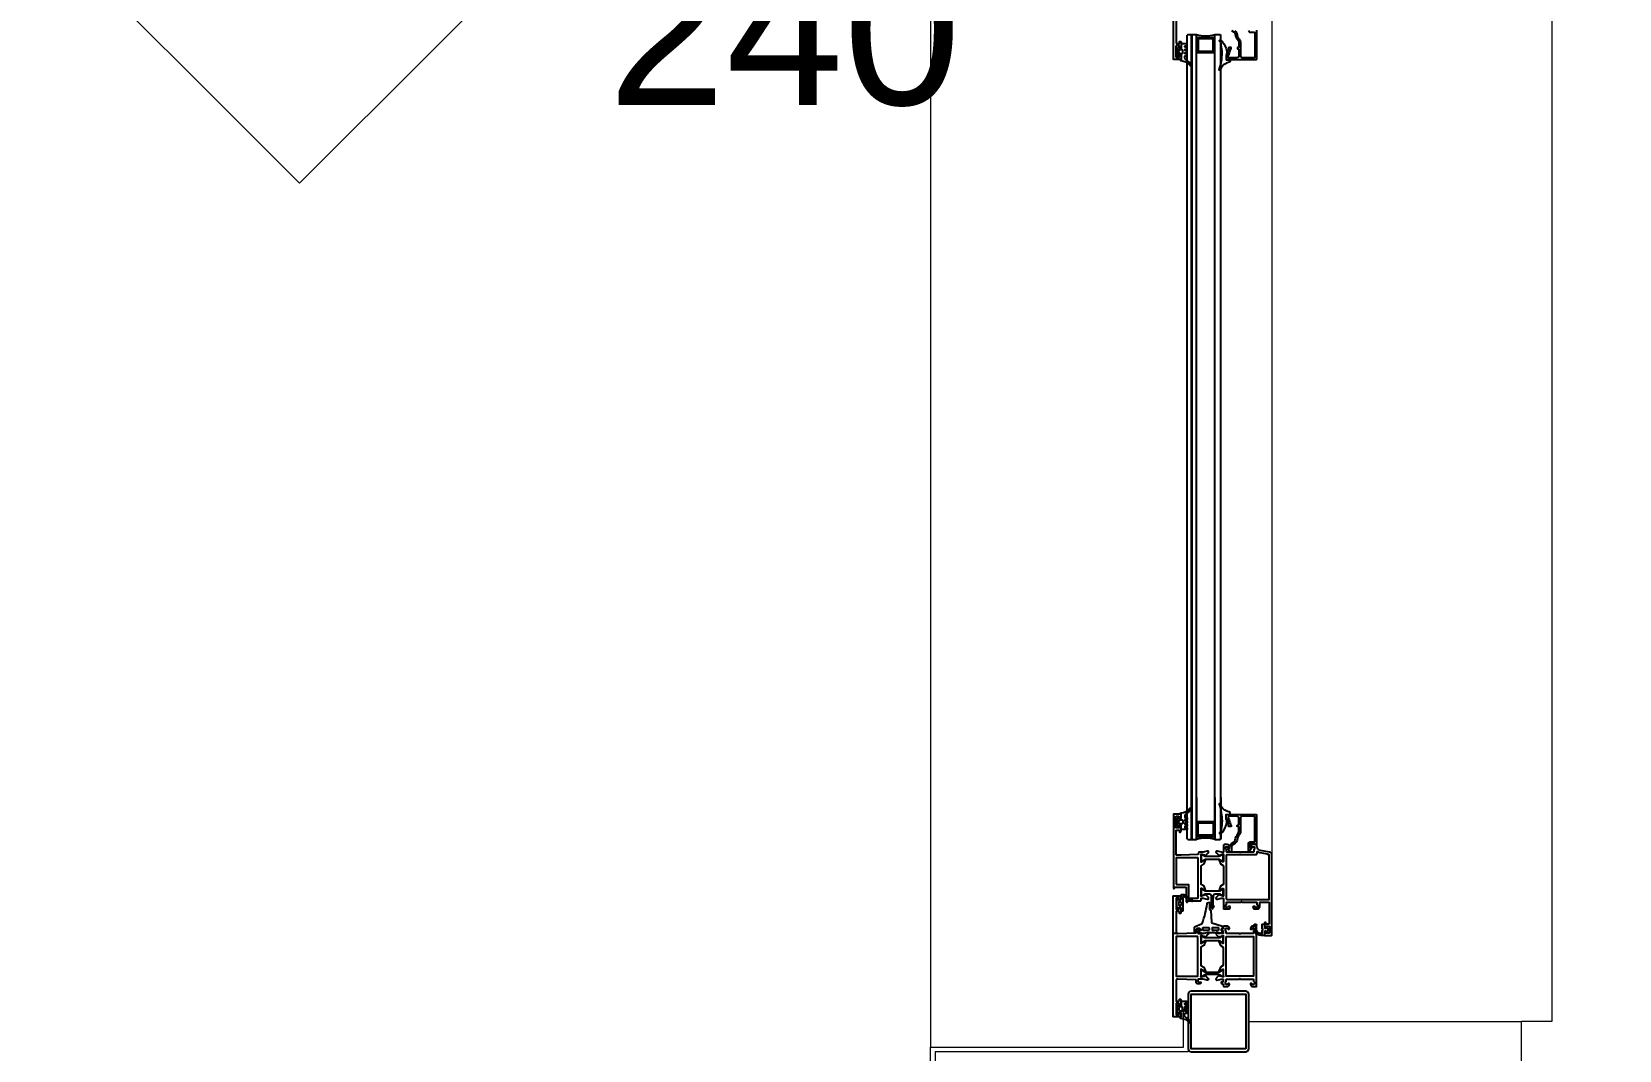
# Model space of a CAD drawing. Extents: x -2365 to 41970, y -230 to 8114.
# Drawn here: x 16724.5 to 16829.3, y 3255.1 to 3322.3 of the extents above; entities that cross this region are included whole.
import ezdxf
from ezdxf.enums import TextEntityAlignment as Align

# ---------------------------------------------------------------- set-up
doc = ezdxf.new("R2010")
doc.units = 0
doc.header["$LTSCALE"] = 25
doc.linetypes.add('HIDDEN', pattern=[0.375, 0.25, -0.125])
doc.layers.get('0').update_dxf_attribs({"color": 9, "lineweight": 9})
for name, color, linetype, lineweight in [('06D', 9, 'Continuous', 9), ('10', 9, 'Continuous', 9), ('10A', 9, 'Continuous', 9), ('14', 9, 'Continuous', 9), ('15', 9, 'Continuous', 9), ('22', 8, 'Continuous', 9)]:
    doc.layers.add(name, color=color, linetype=linetype, lineweight=lineweight)
doc.styles.add('Arial', font='arial.ttf', dxfattribs={"height": 2.5})

# ---------------------------------------------------------------- blocks, each defined once
blk = doc.blocks.new('ciftkanatdograma_pr2')
at = {"layer": '06D'}
for points in [[(-0.3, 17), (-149.7, 17)], [(-7.71, -5.53), (-141.94, -5.53)], [(-2, -22), (-2, -24), (-148, -24), (-148, -22)]]:
    blk.add_lwpolyline(points, dxfattribs=at)
at = {"layer": '06D', "lineweight": 25, "ltscale": 0.5}
blk.add_lwpolyline([(-84.58, 0.47, -0.220745), (-84.89, -0.12, 0.651907), (-84.83, -0.19, 0.176952), (-84.54, 0.13, -0.281357), (-84.4, 0.21), (-84.32, 0.21), (-84.31, 0.21), (-84.3, 0.21), (-84.29, 0.21), (-84.28, 0.21), (-84.28, 0.21), (-84.27, 0.2), (-84.26, 0.19), (-84.26, 0.19), (-84.26, 0.18), (-84.26, 0.16), (-84.26, 0.09), (-84.26, 0.09), (-84.25, 0.08), (-84.25, 0.08), (-84.25, 0.08), (-84.25, 0.08), (-84.25, 0.07), (-84.24, 0.07), (-84.24, 0.07), (-84.24, 0.07), (-84.16, 0.07), (-84.15, 0.07), (-84.15, 0.07), (-84.15, 0.07), (-84.14, 0.07), (-84.14, 0.08), (-84.14, 0.08), (-84.14, 0.08), (-84.14, 0.08), (-84.14, 0.09), (-84.14, 0.16), (-84.14, 0.17), (-84.13, 0.18), (-84.13, 0.19), (-84.13, 0.19), (-84.12, 0.2), (-84.11, 0.21), (-84.11, 0.21), (-84.1, 0.21), (-84.09, 0.21), (-84.08, 0.21), (-84.07, 0.21), (-84.06, 0.21), (-84.06, 0.21), (-84.05, 0.2), (-84.04, 0.19), (-84.04, 0.19), (-84.04, 0.18), (-84.04, 0.16), (-84.04, 0.09), (-84.04, 0.09), (-84.03, 0.08), (-84.03, 0.08), (-84.03, 0.08), (-84.03, 0.08), (-84.03, 0.07), (-84.02, 0.07), (-84.02, 0.07), (-84.02, 0.07), (-83.94, 0.07), (-83.93, 0.07), (-83.93, 0.07), (-83.93, 0.07), (-83.92, 0.07), (-83.92, 0.08), (-83.92, 0.08), (-83.92, 0.08), (-83.92, 0.08), (-83.92, 0.09), (-83.92, 0.16), (-83.92, 0.17), (-83.91, 0.18), (-83.91, 0.19), (-83.91, 0.19), (-83.9, 0.2), (-83.89, 0.21), (-83.89, 0.21), (-83.88, 0.21), (-83.87, 0.21), (-83.86, 0.21), (-83.85, 0.21), (-83.84, 0.21), (-83.84, 0.21), (-83.83, 0.2), (-83.82, 0.19), (-83.82, 0.19), (-83.82, 0.18), (-83.82, 0.16), (-83.82, 0.09), (-83.82, 0.09), (-83.81, 0.08), (-83.81, 0.08), (-83.81, 0.08), (-83.81, 0.08), (-83.81, 0.07), (-83.8, 0.07), (-83.8, 0.07), (-83.8, 0.07), (-83.72, 0.07), (-83.71, 0.07), (-83.71, 0.07), (-83.71, 0.07), (-83.7, 0.07), (-83.7, 0.08), (-83.7, 0.08), (-83.7, 0.08), (-83.7, 0.08), (-83.7, 0.09), (-83.7, 0.16), (-83.7, 0.17), (-83.69, 0.18), (-83.69, 0.19), (-83.69, 0.19), (-83.68, 0.2), (-83.67, 0.21), (-83.67, 0.21), (-83.66, 0.21), (-83.65, 0.21), (-83.64, 0.21), (-83.63, 0.21), (-83.62, 0.21), (-83.62, 0.21), (-83.61, 0.2), (-83.6, 0.19), (-83.6, 0.19), (-83.6, 0.18), (-83.6, 0.16), (-83.6, 0.09), (-83.6, 0.09), (-83.59, 0.08), (-83.59, 0.08), (-83.59, 0.08), (-83.59, 0.08), (-83.59, 0.07), (-83.58, 0.07), (-83.58, 0.07), (-83.58, 0.07), (-83.5, 0.07), (-83.49, 0.07), (-83.49, 0.07), (-83.49, 0.07), (-83.48, 0.07), (-83.48, 0.08), (-83.48, 0.08), (-83.48, 0.08), (-83.48, 0.08), (-83.48, 0.09), (-83.48, 0.43, 0.414214), (-83.51, 0.46), (-83.74, 0.46, -0.414214), (-83.77, 0.49), (-83.77, 0.55, -0.291535), (-83.76, 0.57), (-83.71, 0.59, 0.613042), (-83.7, 0.65), (-83.82, 0.72, 0.127095), (-83.89, 0.73), (-84.09, 0.73, 0.127095), (-84.15, 0.72), (-84.26, 0.66, 0.585233), (-84.26, 0.59), (-84.21, 0.56, -0.167811), (-84.21, 0.55), (-84.21, 0.49, -0.414214), (-84.24, 0.46), (-84.53, 0.46), (-84.53, 0.52, 0.394677), (-84.58, 0.47)], format="xyb", dxfattribs=at)
blk.add_lwpolyline([(-84.52, -2.53), (-84.52, -2.75, -0.414214), (-84.55, -2.78), (-84.59, -2.78, -0.356389), (-84.69, -2.7, 0.262181), (-85.2, -2.11, -0.316752), (-85.22, -2.08, -0.499585), (-85.18, -2.05, 0.048291), (-84.63, -2.2, 0.086497), (-83.53, -2.19, 0.16681), (-83.3, -2.08, -0.169383), (-83.28, -2.07), (-83.27, -2.06, -0.513067), (-83.22, -2.13, -0.159858), (-83.79, -2.51, -0.178819), (-84.16, -2.53), (-84.18, -2.52, 0.13005), (-84.23, -2.5), (-84.49, -2.5, 0.414214)], format="xyb", close=True, dxfattribs=at)
at = {"layer": '10', "lineweight": 25, "ltscale": 0.5}
for p, q in [((-142.2, 0.68), (-142.2, 0.98)), ((-133.22, -0.56), (-136, -0.56)), ((-134.8, -0.56), (-134.8, -1.76)), ((-84.05, -0.56), (-84.05, -1.76)), ((-83.05, -0.56), (-83.05, -1.76)), ((-133.22, -1.76), (-136, -1.76)), ((-133.22, -2.16), (-135.95, -2.16)), ((-133.22, -2.16), (-135.49, -2.16))]:
    blk.add_line(p, q, dxfattribs=at)
for points in [[(-150, -3.8, 0.414214), (-149.8, -4), (-146.2, -4, 0.414214), (-146, -3.8), (-146, -0.2, 0.414214), (-146.2, 0), (-149.8, 0, 0.414214), (-150, -0.2)], [(-140.88, 0.78), (-140.88, 0.79), (-141.15, 0.79), (-141.15, 0.78), (-141.3, 0.78), (-141.3, 0.79), (-141.63, 0.79), (-141.63, 0.78), (-141.78, 0.78), (-141.78, 0.79), (-142.1, 0.79, 0.425337), (-142.2, 0.68), (-142.15, -0.51, 0.403083), (-142.12, -0.53), (-142, -0.53, -0.414214), (-141.88, -0.65), (-141.88, -0.74, -0.414214), (-141.98, -0.84), (-141.99, -0.84, -0.414214), (-142, -0.83), (-142, -0.68, 0.414214), (-142.03, -0.65), (-142.17, -0.65, 0.414214), (-142.2, -0.68), (-142.2, -0.99), (-142.13, -1.25, -0.700084), (-142.24, -1.33), (-142.26, -1.31), (-142.43, -1.14, -0.607471), (-142.41, -1.08, 0.283637), (-142.39, -1.06), (-142.34, -0.88, 1.229391), (-142.39, -0.84), (-142.86, -0.84), (-142.7, -1.11, -0.859449), (-142.73, -1.14), (-142.98, -1.04), (-143.1, -0.84), (-144.3, -0.84), (-144.42, -1.04), (-144.67, -1.14, -0.859449), (-144.7, -1.11), (-144.54, -0.84), (-145.01, -0.84, 1.229391), (-145.06, -0.88), (-145.01, -1.06, 0.283637), (-144.99, -1.08, -0.607471), (-144.97, -1.14), (-145.14, -1.31), (-145.16, -1.33, -0.700084), (-145.27, -1.25), (-145.2, -0.99), (-145.2, -0.68, 0.414214), (-145.23, -0.65), (-145.37, -0.65, 0.414214), (-145.4, -0.68), (-145.4, -0.83, -0.414214), (-145.41, -0.84), (-145.42, -0.84, -0.414214), (-145.52, -0.74), (-145.52, -0.65, -0.414214), (-145.4, -0.53), (-145.28, -0.53, 0.403083), (-145.25, -0.51), (-145.2, 0.68, 0.425337), (-145.3, 0.79), (-145.62, 0.79), (-145.62, 0.78), (-145.77, 0.78), (-145.77, 0.79), (-146.1, 0.79), (-146.1, 0.78), (-146.25, 0.78), (-146.25, 0.79), (-146.52, 0.79), (-146.52, 0.78), (-146.65, 0.78), (-146.65, 0.61, 0.414214), (-146.62, 0.58), (-146.52, 0.58), (-146.52, 0.53, -0.414214), (-146.57, 0.48), (-146.88, 0.48, -0.414214), (-146.95, 0.55), (-146.95, 0.57, -0.414214), (-146.94, 0.58), (-146.84, 0.58, 0.414214), (-146.79, 0.63), (-146.79, 0.75, 0.414214), (-146.84, 0.8), (-147.51, 0.8, 0.414214), (-147.56, 0.75), (-147.56, 0.63, 0.414214), (-147.51, 0.58), (-147.41, 0.58, -0.414214), (-147.4, 0.57), (-147.4, 0.55, -0.414214), (-147.47, 0.48), (-147.69, 0.48, -0.414214), (-147.7, 0.49), (-147.7, 0.97, -0.414214), (-147.69, 0.98), (-139.71, 0.98, -0.414214), (-139.7, 0.97), (-139.7, 0.49, -0.414214), (-139.71, 0.48), (-139.93, 0.48, -0.414214), (-140, 0.55), (-140, 0.57, -0.414214), (-139.99, 0.58), (-139.89, 0.58, 0.414214), (-139.84, 0.63), (-139.84, 0.75, 0.414214), (-139.89, 0.8), (-140.56, 0.8, 0.414214), (-140.61, 0.75), (-140.61, 0.63, 0.414214), (-140.56, 0.58), (-140.46, 0.58, -0.414214), (-140.45, 0.57), (-140.45, 0.55, -0.414214), (-140.52, 0.48), (-140.83, 0.48, -0.414214), (-140.88, 0.53), (-140.88, 0.58), (-140.78, 0.58, 0.414214), (-140.75, 0.61), (-140.75, 0.78)], [(-147.28, 0.61, 0.359904), (-147.3, 0.58), (-147.3, 0.4, 0.414214), (-147.27, 0.37), (-147.07, 0.37, 0.414214), (-147.04, 0.4), (-147.04, 0.58, 0.359904), (-147.07, 0.61, 0.094739)], [(-140.51, 0.47, 0.414214), (-140.48, 0.5), (-140.48, 0.58, 0.186103), (-140.48, 0.59), (-140.52, 0.64, -0.501687), (-140.51, 0.7), (-140.42, 0.74, -0.118551), (-140.34, 0.76), (-140.11, 0.76, -0.118551), (-140.04, 0.74), (-139.95, 0.7, -0.501687), (-139.94, 0.64), (-139.98, 0.59, 0.186103), (-139.98, 0.58), (-139.98, 0.5, 0.414214), (-139.94, 0.47), (-139.66, 0.47, -0.414214), (-139.62, 0.43), (-139.62, 0.28, -0.176484), (-139.64, 0.25), (-140.01, -0.28, -0.940455), (-140.07, -0.23), (-139.76, 0.27, 0.992608), (-139.86, 0.34), (-140.69, 0.34, -0.414214), (-140.73, 0.38), (-140.73, 0.43, -0.414214), (-140.69, 0.47)], [(-140.32, 0.47, -0.414214), (-140.34, 0.5), (-140.34, 0.6, -0.414214), (-140.32, 0.62), (-140.14, 0.62, -0.414214), (-140.11, 0.6), (-140.11, 0.5, -0.414214), (-140.14, 0.47)], [(-138.97, -0.03), (-139.81, -0.03, 0.414214), (-139.86, -0.08), (-139.86, -0.62, 0.414214), (-139.81, -0.67), (-137.25, -0.67, 0.414214), (-137.2, -0.62), (-137.2, 0.79), (-138.91, 0.79, 0.414214), (-138.96, 0.74), (-138.96, -0.02, -0.414214)], [(-134.73, 0.6, -0.359904), (-134.7, 0.57), (-134.7, 0.39, -0.414214), (-134.73, 0.36), (-134.93, 0.36, -0.414214), (-134.96, 0.39), (-134.96, 0.57, -0.359904), (-134.94, 0.6, -0.094739)], [(-84.09, 0.6, 0.359904), (-84.12, 0.57), (-84.12, 0.39, 0.414214), (-84.09, 0.36), (-83.89, 0.36, 0.414214), (-83.86, 0.39), (-83.86, 0.57, 0.359904), (-83.88, 0.6, 0.094739)], [(-144.74, -2.01, 0.131652), (-144.72, -2.06), (-144.61, -2.24, -0.131652), (-144.61, -2.26), (-144.61, -2.28, -0.414214), (-144.64, -2.31), (-145, -2.31, -0.414214), (-145.03, -2.28), (-145.03, -2.26, -0.131652), (-145.03, -2.24), (-144.92, -2.06, 0.131652), (-144.91, -2.01), (-144.91, -1.16, 0.131652), (-144.92, -1.11), (-145.03, -0.92, -0.131652), (-145.03, -0.91), (-145.03, -0.88, -0.414214), (-145, -0.85), (-144.64, -0.85, -0.414214), (-144.61, -0.88), (-144.61, -0.91, -0.131652), (-144.61, -0.92), (-144.72, -1.11, 0.131652), (-144.74, -1.16)], [(-142.66, -2.01, -0.131652), (-142.68, -2.06), (-142.79, -2.24, 0.131652), (-142.79, -2.26), (-142.79, -2.28, 0.414214), (-142.76, -2.31), (-142.4, -2.31, 0.414214), (-142.37, -2.28), (-142.37, -2.26, 0.131652), (-142.37, -2.24), (-142.48, -2.06, -0.131652), (-142.49, -2.01), (-142.49, -1.16, -0.131652), (-142.48, -1.11), (-142.37, -0.92, 0.131652), (-142.37, -0.91), (-142.37, -0.88, 0.414214), (-142.4, -0.85), (-142.76, -0.85, 0.414214), (-142.79, -0.88), (-142.79, -0.91, 0.131652), (-142.79, -0.92), (-142.68, -1.11, -0.131652), (-142.66, -1.16)], [(-141.8, -1.35, -0.414214), (-141.83, -1.38), (-141.96, -1.38, -0.414214), (-141.99, -1.35), (-141.99, -1.01, -0.414214), (-141.96, -0.98), (-141.83, -0.98, -0.414214), (-141.8, -1.01)], [(-139.67, -1.68, -0.403142), (-139.57, -1.78), (-139.57, -2.02, -0.131652), (-139.58, -2.07), (-139.69, -2.25, 0.131652), (-139.69, -2.27), (-139.69, -2.29, 0.414214), (-139.66, -2.32), (-139.3, -2.32, 0.414214), (-139.27, -2.29), (-139.27, -2.27, 0.131652), (-139.28, -2.25), (-139.39, -2.07, -0.131652), (-139.4, -2.02), (-139.4, -1.17, -0.131652), (-139.39, -1.12), (-139.28, -0.93, 0.131652), (-139.27, -0.92), (-139.27, -0.89, 0.414214), (-139.3, -0.86), (-139.66, -0.86, 0.414214), (-139.69, -0.89), (-139.69, -0.92, 0.131652), (-139.69, -0.93), (-139.58, -1.12, -0.131652), (-139.57, -1.17), (-139.57, -1.41, -0.403142), (-139.67, -1.51), (-140.52, -1.54, 0.962756), (-140.52, -1.64)], [(-137.28, -2.01, -0.131652), (-137.3, -2.06), (-137.4, -2.24, 0.131652), (-137.41, -2.26), (-137.41, -2.28, 0.414214), (-137.38, -2.31), (-137.02, -2.31, 0.414214), (-136.99, -2.28), (-136.99, -2.26, 0.131652), (-136.99, -2.24), (-137.1, -2.06, -0.131652), (-137.11, -2.01), (-137.11, -1.16, -0.131652), (-137.1, -1.11), (-136.99, -0.93, 0.131652), (-136.99, -0.91), (-136.99, -0.88, 0.414214), (-137.02, -0.85), (-137.38, -0.85, 0.414214), (-137.41, -0.88), (-137.41, -0.91, 0.131652), (-137.4, -0.93), (-137.3, -1.11, -0.131652), (-137.28, -1.16)], [(-137.1, -1.12), (-136.99, -0.93, 0.131652), (-136.99, -0.92), (-136.99, -0.89, 0.414214), (-137.02, -0.86), (-137.38, -0.86, 0.414214), (-137.41, -0.89), (-137.41, -0.92, 0.131652), (-137.4, -0.93), (-137.3, -1.12, -0.131652), (-137.28, -1.17), (-137.28, -2.02, -0.131652), (-137.3, -2.07), (-137.4, -2.25, 0.131652), (-137.41, -2.27), (-137.41, -2.29, 0.414214), (-137.38, -2.32), (-137.02, -2.32, 0.414214), (-136.99, -2.29), (-136.99, -2.27, 0.131652), (-136.99, -2.25), (-137.1, -2.07, -0.131652), (-137.11, -2.02), (-137.11, -1.17, -0.131652)], [(-135.7, -0.69, -0.414214), (-135.67, -0.66), (-134.93, -0.66, -0.414214), (-134.9, -0.69), (-134.9, -1.63, -0.414214), (-134.93, -1.66), (-135.67, -1.66, -0.414214), (-135.7, -1.63)], [(-83.15, -0.69, 0.414214), (-83.18, -0.66), (-83.92, -0.66, 0.414214), (-83.95, -0.69), (-83.95, -1.63, 0.414214), (-83.92, -1.66), (-83.18, -1.66, 0.414214), (-83.15, -1.63)], [(-136.67, -2.53, 0.365977), (-136.64, -2.51, -0.365977), (-136.61, -2.48), (-136.5, -2.48, -0.414214), (-136.47, -2.51), (-136.47, -2.6, -0.365977), (-136.49, -2.63, 0.366034), (-136.52, -2.66), (-136.52, -2.72, 0.414214), (-136.51, -2.73), (-136.47, -2.73, 0.414214), (-136.32, -2.58), (-136.32, -2.41, 0.414214), (-136.4, -2.33), (-136.82, -2.33, -0.493043), (-136.85, -2.3), (-136.75, -1.93, 0.700084), (-136.86, -1.85), (-136.88, -1.87), (-137.05, -2.04, 0.607471), (-137.03, -2.1, -0.283637), (-137.01, -2.12), (-136.96, -2.3, -1.229391), (-137.01, -2.33), (-137.43, -2.33, -0.585524), (-137.46, -2.29), (-137.32, -2.07, 0.713664), (-137.35, -2.04), (-137.6, -2.14), (-137.71, -2.32, -0.261412), (-137.73, -2.33), (-138.95, -2.33, -0.261412), (-138.97, -2.32), (-139.08, -2.14), (-139.33, -2.04, 0.713664), (-139.36, -2.07), (-139.22, -2.29, -0.585524), (-139.25, -2.33), (-139.67, -2.33, -1.229391), (-139.72, -2.3), (-139.67, -2.12, -0.283637), (-139.65, -2.1, 0.607471), (-139.63, -2.04), (-139.8, -1.87), (-139.82, -1.85, 0.700084), (-139.93, -1.93), (-139.86, -2.19), (-139.86, -2.3, -0.414214), (-139.89, -2.33), (-140.54, -2.33, 0.414214), (-140.57, -2.36), (-140.57, -2.68, 0.414222), (-140.47, -2.78), (-140.43, -2.78, 0.414214), (-140.42, -2.77), (-140.42, -2.66, 0.366034), (-140.44, -2.63, -0.365977), (-140.47, -2.6), (-140.47, -2.51, -0.414214), (-140.44, -2.48), (-140.33, -2.48, -0.365977), (-140.3, -2.51, 0.365977), (-140.27, -2.53), (-140.15, -2.53, -0.414214), (-140.12, -2.56), (-140.12, -3.5), (-140.09, -3.53), (-140.12, -3.56), (-140.12, -4.5, -0.414214), (-140.15, -4.53), (-140.27, -4.53, 0.365977), (-140.3, -4.56, -0.365977), (-140.33, -4.58), (-140.44, -4.58, -0.414214), (-140.47, -4.55), (-140.47, -4.46, -0.365977), (-140.44, -4.44, 0.366034), (-140.42, -4.41), (-140.42, -4.29, 0.414214), (-140.43, -4.28), (-140.47, -4.28, 0.414214), (-140.57, -4.38), (-140.57, -4.58, 0.414214), (-140.42, -4.73), (-140.15, -4.73, -0.414214), (-140.12, -4.76), (-140.12, -5.32, -0.414214), (-140.15, -5.35), (-141.54, -5.35, -0.414214), (-141.57, -5.32), (-141.57, -5.16, -0.414214), (-141.54, -5.13), (-141.47, -5.13), (-141.47, -5.08, 0.414214), (-141.52, -5.03), (-141.77, -5.03, 0.414214), (-141.84, -5.1), (-141.84, -5.12, 0.414214), (-141.83, -5.13), (-141.76, -5.13, -0.414214), (-141.71, -5.18), (-141.71, -5.32, -0.414214), (-141.76, -5.37), (-142.13, -5.37, -0.414214), (-142.18, -5.32), (-142.18, -5.18, -0.414214), (-142.13, -5.13), (-142.05, -5.13, 0.414214), (-142.04, -5.12), (-142.04, -5.1, 0.414214), (-142.11, -5.03), (-142.29, -5.03, 0.414214), (-142.32, -5.06), (-142.32, -5.5, 0.414214), (-142.29, -5.53), (-137.02, -5.53, 0.363975), (-136.82, -5.37), (-136.72, -4.78, -0.36397), (-136.42, -4.53), (-136.35, -4.53, 0.414214), (-136.32, -4.5), (-136.32, -4.28, 0.414214), (-136.47, -4.13), (-136.51, -4.13, 0.414214), (-136.52, -4.14), (-136.52, -4.21, 0.366034), (-136.49, -4.24, -0.365977), (-136.47, -4.26), (-136.47, -4.35, -0.414214), (-136.5, -4.38), (-136.61, -4.38, -0.365977), (-136.64, -4.36, 0.365977), (-136.67, -4.33), (-136.79, -4.33, -0.414214), (-136.82, -4.3), (-136.82, -3.46), (-136.85, -3.43), (-136.82, -3.4), (-136.82, -2.56, -0.414214), (-136.79, -2.53)], [(-141.8, -1.97, -0.414214), (-141.83, -2), (-141.96, -2, -0.414214), (-141.99, -1.97), (-141.99, -1.63, -0.414214), (-141.96, -1.6), (-141.83, -1.6, -0.414214), (-141.8, -1.63)], [(-134.33, -2.53), (-134.33, -2.75, 0.414214), (-134.3, -2.78), (-134.26, -2.78, 0.356389), (-134.16, -2.7, -0.262181), (-133.65, -2.11, 0.316752), (-133.63, -2.08, 0.499585), (-133.66, -2.05, -0.048291), (-134.22, -2.19, -0.086497), (-135.32, -2.19, -0.16681), (-135.55, -2.08, 0.169383), (-135.57, -2.07), (-135.58, -2.06, 0.513067), (-135.63, -2.13, 0.159858), (-135.05, -2.51, 0.178819), (-134.68, -2.53), (-134.67, -2.52, -0.13005), (-134.62, -2.5), (-134.36, -2.5, -0.414214)], [(-137.02, -5.35, 0.207097), (-136.97, -5.33), (-136.97, -5.23), (-136.95, -5.23), (-136.87, -4.76, -0.106114), (-136.8, -4.58, 0.602221), (-136.82, -4.53), (-136.87, -4.53, -0.162278), (-136.93, -4.51), (-136.97, -4.51, -0.414214), (-137, -4.48), (-137, -2.56, 0.414214), (-137.05, -2.51), (-139.89, -2.51, 0.414214), (-139.94, -2.56), (-139.94, -5.35)], [(-135.14, -3.31), (-135.14, -3.27, -0.414214), (-135.11, -3.24), (-135.07, -3.24, -0.414214), (-135.04, -3.27), (-135.04, -3.29, 0.414214), (-134.99, -3.34), (-134.56, -3.34, 0.414214), (-134.46, -3.24), (-134.46, -2.69, 0.414214), (-134.51, -2.64), (-134.56, -2.64, 0.127567), (-134.59, -2.65, -0.09888), (-135.01, -2.79, 0.367727), (-135.04, -2.82, -0.399482), (-135.07, -2.84), (-135.11, -2.84, -0.414214), (-135.14, -2.81), (-135.14, -2.72, -0.400329), (-135.09, -2.67, 0.114933), (-134.65, -2.55, -0.127017), (-134.56, -2.52), (-134.37, -2.52, -0.414214), (-134.34, -2.55), (-134.34, -4.49, -0.414214), (-134.37, -4.52), (-136.29, -4.52, -0.414214), (-136.32, -4.49), (-136.32, -4.43, -0.414214), (-136.29, -4.4), (-136.27, -4.4), (-136.27, -4.1), (-136.54, -4.1), (-136.56, -4.14, -0.414214), (-136.6, -4.15), (-136.77, -4.05, -0.767327), (-136.75, -3.98), (-136.25, -3.98, -0.414214), (-136.15, -4.08), (-136.15, -4.35, 0.414214), (-136.1, -4.4), (-134.51, -4.4, 0.414214), (-134.46, -4.35), (-134.46, -3.56, 0.414214), (-134.56, -3.46), (-135.47, -3.46, -0.172094), (-135.67, -3.39, 0.126051), (-136.03, -3.23, -0.197455), (-136.24, -3.1), (-136.35, -2.94, 0.244698), (-136.49, -2.86), (-136.77, -2.86, -0.767327), (-136.8, -2.76), (-136.6, -2.65, -0.57735), (-136.56, -2.67), (-136.56, -2.74), (-136.49, -2.74, -0.244698), (-136.25, -2.87), (-136.15, -3.03, 0.197455), (-136.02, -3.11, -0.126051), (-135.6, -3.3, 0.178336), (-135.47, -3.34), (-135.17, -3.34, 0.414214)], [(-142.1, -5.15), (-142.04, -5.15), (-142.04, -5.07, 0.236068), (-142.12, -5.03), (-142.28, -5.03, -0.414214), (-142.33, -4.98), (-142.33, -4.81, -0.557109), (-141.61, -4.37, -0.284432), (-141.57, -4.43, -0.557109), (-141.68, -4.5, 0.59685), (-142.18, -4.85, 2.161979), (-142.15, -4.88), (-142, -4.88, 1), (-141.88, -4.88), (-141.62, -4.88, -0.414214), (-141.57, -4.93), (-141.57, -4.98, -0.414214), (-141.62, -5.03), (-141.77, -5.03, 0.236068), (-141.85, -5.07), (-141.85, -5.15), (-141.79, -5.15), (-141.79, -5.19, -0.323522), (-141.82, -5.24), (-141.92, -5.27, -0.019238), (-141.92, -5.27), (-141.96, -5.27, -0.019238), (-141.97, -5.27), (-142.06, -5.24, -0.323522), (-142.1, -5.19)]]:
    blk.add_lwpolyline(points, format="xyb", close=True, dxfattribs=at)
for points in [[(-147.79, 0.49, -0.220745), (-148.1, -0.11, 0.651907), (-148.04, -0.18, 0.176952), (-147.75, 0.14, -0.281357), (-147.61, 0.23), (-147.53, 0.23), (-147.51, 0.23), (-147.51, 0.23), (-147.5, 0.22), (-147.49, 0.22), (-147.48, 0.22), (-147.48, 0.21), (-147.47, 0.21), (-147.47, 0.2), (-147.47, 0.19), (-147.46, 0.18), (-147.46, 0.1), (-147.46, 0.1), (-147.46, 0.09), (-147.46, 0.09), (-147.46, 0.09), (-147.46, 0.09), (-147.45, 0.08), (-147.45, 0.08), (-147.45, 0.08), (-147.44, 0.08), (-147.36, 0.08), (-147.36, 0.08), (-147.36, 0.08), (-147.35, 0.08), (-147.35, 0.08), (-147.35, 0.09), (-147.35, 0.09), (-147.35, 0.09), (-147.34, 0.09), (-147.34, 0.1), (-147.34, 0.18), (-147.34, 0.18), (-147.34, 0.19), (-147.34, 0.2), (-147.33, 0.21), (-147.33, 0.21), (-147.32, 0.22), (-147.32, 0.22), (-147.31, 0.22), (-147.29, 0.23), (-147.29, 0.23), (-147.28, 0.22), (-147.27, 0.22), (-147.26, 0.22), (-147.26, 0.21), (-147.25, 0.21), (-147.25, 0.2), (-147.25, 0.19), (-147.24, 0.18), (-147.24, 0.1), (-147.24, 0.1), (-147.24, 0.09), (-147.24, 0.09), (-147.24, 0.09), (-147.24, 0.09), (-147.23, 0.08), (-147.23, 0.08), (-147.23, 0.08), (-147.22, 0.08), (-147.14, 0.08), (-147.14, 0.08), (-147.14, 0.08), (-147.13, 0.08), (-147.13, 0.08), (-147.13, 0.09), (-147.13, 0.09), (-147.13, 0.09), (-147.12, 0.09), (-147.12, 0.1), (-147.12, 0.18), (-147.12, 0.18), (-147.12, 0.19), (-147.12, 0.2), (-147.11, 0.21), (-147.11, 0.21), (-147.1, 0.22), (-147.1, 0.22), (-147.09, 0.22), (-147.07, 0.23), (-147.07, 0.23), (-147.06, 0.22), (-147.05, 0.22), (-147.04, 0.22), (-147.04, 0.21), (-147.03, 0.21), (-147.03, 0.2), (-147.03, 0.19), (-147.02, 0.18), (-147.02, 0.1), (-147.02, 0.1), (-147.02, 0.09), (-147.02, 0.09), (-147.02, 0.09), (-147.02, 0.09), (-147.01, 0.08), (-147.01, 0.08), (-147.01, 0.08), (-147, 0.08), (-146.92, 0.08), (-146.92, 0.08), (-146.92, 0.08), (-146.91, 0.08), (-146.91, 0.08), (-146.91, 0.09), (-146.91, 0.09), (-146.91, 0.09), (-146.9, 0.09), (-146.9, 0.1), (-146.9, 0.18), (-146.9, 0.18), (-146.9, 0.19), (-146.9, 0.2), (-146.89, 0.21), (-146.89, 0.21), (-146.88, 0.22), (-146.88, 0.22), (-146.87, 0.22), (-146.85, 0.23), (-146.85, 0.23), (-146.84, 0.22), (-146.83, 0.22), (-146.82, 0.22), (-146.82, 0.21), (-146.81, 0.21), (-146.81, 0.2), (-146.81, 0.19), (-146.8, 0.18), (-146.8, 0.1), (-146.8, 0.1), (-146.8, 0.09), (-146.8, 0.09), (-146.8, 0.09), (-146.8, 0.09), (-146.79, 0.08), (-146.79, 0.08), (-146.79, 0.08), (-146.78, 0.08), (-146.7, 0.08), (-146.7, 0.08), (-146.7, 0.08), (-146.69, 0.08), (-146.69, 0.08), (-146.69, 0.09), (-146.69, 0.09), (-146.69, 0.09), (-146.68, 0.09), (-146.68, 0.1), (-146.68, 0.44, 0.414214), (-146.71, 0.47), (-146.94, 0.47, -0.414214), (-146.97, 0.5), (-146.97, 0.56, -0.291535), (-146.96, 0.58), (-146.91, 0.6, 0.613042), (-146.91, 0.66), (-147.03, 0.73, 0.127095), (-147.09, 0.74), (-147.29, 0.74, 0.127095), (-147.36, 0.73), (-147.47, 0.67, 0.585233), (-147.47, 0.6), (-147.42, 0.58, -0.167811), (-147.41, 0.56), (-147.41, 0.5, -0.414214), (-147.44, 0.47), (-147.74, 0.47), (-147.74, 0.53, 0.394677), (-147.79, 0.49)], [(-136.94, -0.66, -0.459137), (-136.98, -0.63), (-137.03, 0.47), (-137.03, 0.74, -0.414214), (-136.98, 0.79), (-135.4, 0.79, -0.414214), (-135.37, 0.76), (-135.37, 0.6, -0.414214), (-135.4, 0.57), (-135.5, 0.57), (-135.5, 0.52, 0.414214), (-135.45, 0.47), (-135.14, 0.47, 0.414214), (-135.07, 0.54), (-135.07, 0.56, 0.414214), (-135.08, 0.57), (-135.18, 0.57, -0.414214), (-135.23, 0.62), (-135.23, 0.77, -0.414214), (-135.18, 0.82), (-134.51, 0.82, -0.414214), (-134.46, 0.77), (-134.46, 0.62, -0.414214), (-134.51, 0.57), (-134.61, 0.57, 0.414214), (-134.62, 0.56), (-134.62, 0.54, 0.414214), (-134.55, 0.47), (-134.33, 0.47, 0.414214), (-134.32, 0.48), (-134.32, 0.96, 0.414214), (-134.33, 0.97), (-139.19, 0.97, 0.535184), (-139.22, 0.93), (-139.2, 0.89), (-139.17, 0.89, -0.414214), (-139.14, 0.86), (-139.14, 0.15, -0.414214), (-139.17, 0.12), (-140.11, 0.12, 0.535184), (-140.14, 0.08), (-140.13, 0.06, 0.302776), (-140.1, 0.04), (-140.07, 0.04, -0.414214), (-140.04, 0.01), (-140.04, -0.82, 0.414214), (-140.01, -0.85), (-139.89, -0.85, -0.414214), (-139.86, -0.88), (-139.86, -1), (-139.93, -1.26, 0.700084), (-139.82, -1.34), (-139.8, -1.32), (-139.63, -1.15, 0.607471), (-139.65, -1.09, -0.283637), (-139.67, -1.07), (-139.72, -0.89, -1.229391), (-139.67, -0.85), (-139.2, -0.85), (-139.36, -1.12, 0.859449), (-139.33, -1.15), (-139.08, -1.05), (-138.96, -0.85), (-137.72, -0.85), (-137.6, -1.05), (-137.35, -1.15, 0.859449), (-137.32, -1.12), (-137.48, -0.85), (-137.01, -0.85, -1.229391), (-136.96, -0.89), (-137.01, -1.07, -0.283637), (-137.03, -1.09, 0.607471), (-137.05, -1.15), (-136.88, -1.32), (-136.86, -1.34, 0.700084), (-136.75, -1.26), (-136.82, -1), (-136.82, -0.75, 0.474196), (-136.94, -0.66)], [(-134.24, 0.47, 0.220745), (-133.93, -0.12, -0.651907), (-133.98, -0.19, -0.176952), (-134.28, 0.13, 0.281357), (-134.42, 0.22), (-134.5, 0.22), (-134.51, 0.22), (-134.52, 0.22), (-134.53, 0.21), (-134.54, 0.21), (-134.54, 0.21), (-134.55, 0.2), (-134.55, 0.19), (-134.56, 0.19), (-134.56, 0.18), (-134.56, 0.17), (-134.56, 0.09), (-134.56, 0.09), (-134.56, 0.08), (-134.57, 0.08), (-134.57, 0.08), (-134.57, 0.08), (-134.57, 0.07), (-134.57, 0.07), (-134.58, 0.07), (-134.58, 0.07), (-134.66, 0.07), (-134.67, 0.07), (-134.67, 0.07), (-134.67, 0.07), (-134.68, 0.07), (-134.68, 0.08), (-134.68, 0.08), (-134.68, 0.08), (-134.68, 0.08), (-134.68, 0.09), (-134.68, 0.17), (-134.68, 0.17), (-134.69, 0.18), (-134.69, 0.19), (-134.69, 0.19), (-134.7, 0.2), (-134.7, 0.21), (-134.71, 0.21), (-134.72, 0.21), (-134.73, 0.22), (-134.74, 0.22), (-134.75, 0.21), (-134.76, 0.21), (-134.76, 0.21), (-134.77, 0.2), (-134.77, 0.19), (-134.78, 0.19), (-134.78, 0.18), (-134.78, 0.17), (-134.78, 0.09), (-134.78, 0.09), (-134.78, 0.08), (-134.79, 0.08), (-134.79, 0.08), (-134.79, 0.08), (-134.79, 0.07), (-134.79, 0.07), (-134.8, 0.07), (-134.8, 0.07), (-134.88, 0.07), (-134.89, 0.07), (-134.89, 0.07), (-134.89, 0.07), (-134.9, 0.07), (-134.9, 0.08), (-134.9, 0.08), (-134.9, 0.08), (-134.9, 0.08), (-134.9, 0.09), (-134.9, 0.17), (-134.9, 0.17), (-134.91, 0.18), (-134.91, 0.19), (-134.91, 0.19), (-134.92, 0.2), (-134.92, 0.21), (-134.93, 0.21), (-134.94, 0.21), (-134.95, 0.22), (-134.96, 0.22), (-134.97, 0.21), (-134.98, 0.21), (-134.98, 0.21), (-134.99, 0.2), (-134.99, 0.19), (-135, 0.19), (-135, 0.18), (-135, 0.17), (-135, 0.09), (-135, 0.09), (-135, 0.08), (-135.01, 0.08), (-135.01, 0.08), (-135.01, 0.08), (-135.01, 0.07), (-135.01, 0.07), (-135.02, 0.07), (-135.02, 0.07), (-135.1, 0.07), (-135.11, 0.07), (-135.11, 0.07), (-135.11, 0.07), (-135.12, 0.07), (-135.12, 0.08), (-135.12, 0.08), (-135.12, 0.08), (-135.12, 0.08), (-135.12, 0.09), (-135.12, 0.17), (-135.12, 0.17), (-135.13, 0.18), (-135.13, 0.19), (-135.13, 0.19), (-135.14, 0.2), (-135.14, 0.21), (-135.15, 0.21), (-135.16, 0.21), (-135.17, 0.22), (-135.18, 0.22), (-135.19, 0.21), (-135.2, 0.21), (-135.2, 0.21), (-135.21, 0.2), (-135.21, 0.19), (-135.22, 0.19), (-135.22, 0.18), (-135.22, 0.17), (-135.22, 0.09), (-135.22, 0.09), (-135.22, 0.08), (-135.23, 0.08), (-135.23, 0.08), (-135.23, 0.08), (-135.23, 0.07), (-135.23, 0.07), (-135.24, 0.07), (-135.24, 0.07), (-135.32, 0.07), (-135.33, 0.07), (-135.33, 0.07), (-135.33, 0.07), (-135.34, 0.07), (-135.34, 0.08), (-135.34, 0.08), (-135.34, 0.08), (-135.34, 0.08), (-135.34, 0.09), (-135.34, 0.43, -0.414214), (-135.31, 0.46), (-135.08, 0.46, 0.414214), (-135.05, 0.49), (-135.05, 0.55, 0.291535), (-135.06, 0.57), (-135.11, 0.59, -0.613042), (-135.11, 0.65), (-135, 0.72, -0.127095), (-134.93, 0.73), (-134.73, 0.73, -0.127095), (-134.67, 0.72), (-134.56, 0.66, -0.585233), (-134.56, 0.59), (-134.61, 0.57, 0.167811), (-134.61, 0.55), (-134.61, 0.49, 0.414214), (-134.58, 0.46), (-134.29, 0.46), (-134.29, 0.52, -0.394677), (-134.24, 0.47)], [(-81.84, 0.78), (-83.42, 0.78, 0.414214), (-83.45, 0.75), (-83.45, 0.59, 0.414214), (-83.42, 0.56), (-83.32, 0.56), (-83.32, 0.51, -0.414214), (-83.37, 0.46), (-83.68, 0.46, -0.414214), (-83.75, 0.53), (-83.75, 0.55, -0.414214), (-83.74, 0.56), (-83.64, 0.56, 0.414214), (-83.59, 0.61), (-83.59, 0.76, 0.414214), (-83.64, 0.81), (-84.31, 0.81, 0.414214), (-84.36, 0.76), (-84.36, 0.61, 0.414214), (-84.31, 0.56), (-84.21, 0.56, -0.414214), (-84.2, 0.55), (-84.2, 0.53, -0.414214), (-84.27, 0.46), (-84.49, 0.46, -0.414214), (-84.5, 0.47), (-84.5, 0.95, -0.414214), (-84.49, 0.96), (-79.63, 0.96, -0.535184)], [(-142.19, -1.98, 0.081633), (-142.19, -1), (-142.19, -0.92, -0.104779), (-142.18, -0.85), (-142.12, -0.71, -0.296563), (-142.1, -0.7), (-142.03, -0.7, -0.414214), (-142, -0.73), (-142, -0.77, 0.414214), (-141.98, -0.79), (-141.9, -0.79, 0.414214), (-141.87, -0.77), (-141.87, -0.58, 0.414214), (-141.91, -0.54), (-142.12, -0.54, -0.414214), (-142.14, -0.52), (-142.14, -0.43, -0.414214), (-142.12, -0.41), (-141.83, -0.41, -0.285747), (-141.74, -0.47), (-141.55, -0.89, 0.189764), (-141.5, -0.94, 0.061836), (-140.24, -1.25, -0.380587), (-140.15, -1.35), (-140.15, -1.43, -0.203536), (-140.18, -1.5), (-140.37, -1.68, -0.999219), (-140.45, -1.6), (-140.3, -1.45, 0.950364), (-140.3, -1.41, 0.068684), (-140.6, -1.42, 0.364538), (-140.64, -1.47, -0.394287), (-140.66, -1.49), (-141.46, -1.55, 0.309555), (-141.49, -1.56), (-141.7, -2.27, -0.328426), (-141.75, -2.3), (-141.85, -2.3, -0.414214), (-141.87, -2.28), (-141.87, -2.22, 0.414214), (-141.9, -2.19), (-141.98, -2.19, 0.414214), (-142, -2.22), (-142, -2.25, -0.414214), (-142.03, -2.28), (-142.1, -2.28, -0.296563), (-142.12, -2.27), (-142.18, -2.13, -0.104779), (-142.19, -2.06), (-142.19, -1.98)], [(-145.62, -2.32, 0.414222), (-145.7, -2.4), (-145.7, -2.57, 0.414214), (-145.55, -2.72), (-145.51, -2.72, 0.414214), (-145.5, -2.71), (-145.5, -2.65, 0.366034), (-145.53, -2.62, -0.365977), (-145.55, -2.59), (-145.55, -2.5, -0.414214), (-145.52, -2.47), (-145.41, -2.47, -0.365977), (-145.38, -2.5, 0.365977), (-145.35, -2.52), (-145.23, -2.52, -0.414214), (-145.2, -2.55), (-145.2, -3.39), (-145.17, -3.42), (-145.2, -3.45), (-145.2, -4.29, -0.414214), (-145.23, -4.32), (-145.35, -4.32, 0.365977), (-145.38, -4.35, -0.365977), (-145.41, -4.37), (-145.52, -4.37, -0.414214), (-145.55, -4.34), (-145.55, -4.25, -0.365977), (-145.53, -4.23, 0.366034), (-145.5, -4.2), (-145.5, -4.13, 0.414214), (-145.51, -4.12), (-145.55, -4.12, 0.414214), (-145.7, -4.27), (-145.7, -4.51, 0.414214), (-145.69, -4.52), (-141.71, -4.52, 0.414214), (-141.7, -4.51), (-141.7, -4.27, 0.414214), (-141.85, -4.12), (-141.89, -4.12, 0.414214), (-141.9, -4.13), (-141.9, -4.2, 0.366034), (-141.88, -4.23, -0.365977), (-141.85, -4.25), (-141.85, -4.34, -0.414214), (-141.88, -4.37), (-141.99, -4.37, -0.365977), (-142.02, -4.35, 0.365977), (-142.05, -4.32), (-142.17, -4.32, -0.414214), (-142.2, -4.29), (-142.2, -3.45), (-142.23, -3.42), (-142.2, -3.39), (-142.2, -2.55, -0.414214), (-142.17, -2.52), (-142.05, -2.52, 0.365977), (-142.02, -2.5, -0.365977), (-141.99, -2.47), (-141.88, -2.47, -0.414214), (-141.85, -2.5), (-141.85, -2.59, -0.365977), (-141.88, -2.62, 0.366034), (-141.9, -2.65), (-141.9, -2.71, 0.414214), (-141.89, -2.72), (-141.85, -2.72, 0.414214), (-141.7, -2.57), (-141.7, -2.4, 0.414214), (-141.78, -2.32), (-141.85, -2.32, -0.414214), (-141.88, -2.29), (-141.88, -2.27, 0.414214), (-141.98, -2.17), (-141.99, -2.17, 0.414214), (-142, -2.18), (-142, -2.29, -0.414214), (-142.03, -2.32), (-142.17, -2.32, -0.414214), (-142.2, -2.29), (-142.2, -2.18), (-142.13, -1.92, 0.700084), (-142.24, -1.84), (-142.26, -1.86), (-142.43, -2.03, 0.607471), (-142.41, -2.09, -0.283637), (-142.39, -2.11), (-142.34, -2.29, -1.229391), (-142.39, -2.32), (-142.86, -2.32), (-142.7, -2.06, 0.713664), (-142.73, -2.03), (-142.98, -2.13), (-143.1, -2.32), (-144.3, -2.32), (-144.42, -2.13), (-144.67, -2.03, 0.713664), (-144.7, -2.06), (-144.54, -2.32), (-145.01, -2.32, -1.229391), (-145.06, -2.29), (-145.01, -2.11, -0.283637), (-144.99, -2.09, 0.607471), (-144.97, -2.03), (-145.14, -1.86), (-145.16, -1.84, 0.700084), (-145.27, -1.92), (-145.2, -2.18), (-145.2, -2.29, -0.414214), (-145.23, -2.32), (-145.37, -2.32, -0.414214), (-145.4, -2.29), (-145.4, -2.18, 0.414214), (-145.41, -2.17), (-145.42, -2.17, 0.414214), (-145.52, -2.27), (-145.52, -2.29, -0.414214), (-145.55, -2.32), (-145.62, -2.32)], [(-82.6, -3.99, 0.414214), (-82.7, -4.09), (-82.7, -4.36, -0.414214), (-82.75, -4.41), (-84.34, -4.41, -0.414214), (-84.39, -4.36), (-84.39, -3.57, -0.414214), (-84.29, -3.47), (-83.37, -3.47, 0.172094), (-83.17, -3.39, -0.126051), (-82.81, -3.23, 0.197455), (-82.61, -3.1)], [(-82.6, -2.87), (-82.7, -3.03, -0.197455), (-82.83, -3.11, 0.126051), (-83.24, -3.3, -0.178336), (-83.37, -3.35), (-83.68, -3.35, -0.414214), (-83.71, -3.32), (-83.71, -3.28, 0.414214), (-83.74, -3.25), (-83.78, -3.25, 0.414214), (-83.81, -3.28), (-83.81, -3.3, -0.414214), (-83.86, -3.35), (-84.29, -3.35, -0.414214), (-84.39, -3.25), (-84.39, -2.7, -0.414214), (-84.34, -2.65), (-84.29, -2.65, -0.127567), (-84.25, -2.65, 0.09888), (-83.83, -2.79, -0.367727), (-83.81, -2.82, 0.399482), (-83.78, -2.85), (-83.74, -2.85, 0.414214), (-83.71, -2.82), (-83.71, -2.72, 0.400329), (-83.75, -2.67, -0.114933), (-84.19, -2.55, 0.127017), (-84.29, -2.53), (-84.48, -2.53, 0.414214), (-84.51, -2.56), (-84.51, -4.5, 0.414214), (-84.48, -4.53), (-82.56, -4.53, 0.414214)]]:
    blk.add_lwpolyline(points, format="xyb", dxfattribs=at)
for points in [[(-142.39, -0.65), (-142.39, -0.18), (-142.4, -0.18), (-142.4, 0.32), (-142.39, 0.32), (-142.39, 0.79), (-145.01, 0.79), (-145.01, 0.32), (-145, 0.32), (-145, -0.18), (-145.01, -0.18), (-145.01, -0.65), (-143.78, -0.65), (-143.78, -0.63), (-143.63, -0.63), (-143.63, -0.65)], [(-149.8, -3.8), (-149.8, -0.2), (-146.2, -0.2), (-146.2, -3.8)], [(-142.4, -2.52), (-142.4, -4.32), (-145, -4.32), (-145, -2.52)]]:
    blk.add_lwpolyline(points, close=True, dxfattribs=at)
blk.add_arc((-140.44, -4.45), 0.03, 99.5941, 180, dxfattribs=at)
at = {"layer": '15', "lineweight": 25, "ltscale": 0.5}
for p, q in [((-136, 0.03), (-135.95, 0.07)), ((-136, 0.03), (-136, -0.56)), ((-135.95, 0.07), (-85.41, 0.07)), ((-85.62, 0.07), (-82.9, 0.07)), ((-82.85, 0.02), (-82.9, 0.07)), ((-82.85, 0.02), (-82.85, -0.56)), ((-136, -0.23), (-85.41, -0.23)), ((-136, -0.26), (-85.41, -0.26)), ((-135.98, -0.56), (-85.41, -0.56)), ((-135.8, -0.56), (-135.8, -1.76)), ((-85.62, -0.23), (-82.85, -0.23)), ((-85.62, -0.26), (-82.85, -0.26)), ((-85.62, -0.56), (-82.85, -0.56)), ((-136, -1.76), (-136, -2.11)), ((-135.98, -1.76), (-85.41, -1.76)), ((-85.62, -1.76), (-82.85, -1.76)), ((-82.85, -1.76), (-82.85, -2.11)), ((-136, -2.11), (-135.95, -2.16)), ((-135.98, -2.16), (-85.41, -2.16)), ((-85.62, -2.16), (-83.36, -2.16)), ((-85.62, -2.16), (-82.9, -2.16)), ((-82.85, -2.11), (-82.9, -2.16))]:
    blk.add_line(p, q, dxfattribs=at)
for centre, start, end in [((-137.75, -1.16), 341.0754, 18.9246), ((-81.1, -1.16), 161.0754, 198.9246)]:
    blk.add_arc(centre, 1.85, start, end, dxfattribs=at)
blk = doc.blocks.new('0_windowno')
for points in [[(0, 3.536), (-3.536, 0), (0, -3.536), (3.536, 0), (0, 3.536)], [(3.536, 0), (11.536, 0)]]:
    blk.add_lwpolyline(points)
at = {"style": 'Arial'}
blk.add_attdef('GENISLIK', text='', height=2, dxfattribs=at).set_placement((4.036, 0), align=Align.BOTTOM_LEFT)
blk.add_attdef('PENCERENO', text='', height=2, dxfattribs=at).set_placement((0, 0), align=Align.MIDDLE_CENTER)
blk.add_attdef('YUKSEKLIK', text='', height=2, dxfattribs=at).set_placement((4.036, -0.5), align=Align.TOP_LEFT)

msp = doc.modelspace()

# ---------------------------------------------------------------- linework, layer by layer
at = {"layer": '10A'}
msp.add_lwpolyline([(16790.64, 3246.6), (16790.34, 3246.6), (16790.34, 3250.3), (16783.84, 3250.3), (16783.84, 3255.3), (16800.54, 3255.3), (16800.54, 3257.84), (16800.84, 3257.84), (16800.84, 3255), (16784.14, 3255), (16784.14, 3250.6), (16790.64, 3250.6), (16790.64, 3246.6)], dxfattribs=at)
at = {"layer": '14'}
for points in [[(16800.83, 3257), (16800.84, 3257)], [(16804.84, 3257), (16822.84, 3257)], [(16882.84, 3127.5), (16882.84, 3194.5), (16822.84, 3194.5), (16822.84, 3257)]]:
    msp.add_lwpolyline(points, dxfattribs=at)

# ---------------------------------------------------------------- block references
at = {"layer": '10', "linetype": 'HIDDEN', "rotation": 90}
msp.add_blockref('ciftkanatdograma_pr2', (16800.84, 3405), dxfattribs=at)
at = {"layer": '22'}
ref = msp.add_blockref('0_windowno', (16742.2, 3330), dxfattribs=dict(at, xscale=5, yscale=5, zscale=5))
ref.add_attrib('PENCERENO', 'P02', dxfattribs={"layer": '0', "height": 10, "style": 'Arial'}).set_placement((16739.87, 3330), align=Align.MIDDLE_CENTER)
ref.add_attrib('GENISLIK', '150', dxfattribs={"layer": '0', "height": 10, "style": 'Arial'}).set_placement((16761.44, 3330), align=Align.BOTTOM_LEFT)
ref.add_attrib('YUKSEKLIK', '240', dxfattribs={"layer": '0', "height": 10, "style": 'Arial'}).set_placement((16762.55, 3327.5), align=Align.TOP_LEFT)

doc.saveas('drawing.dxf')
